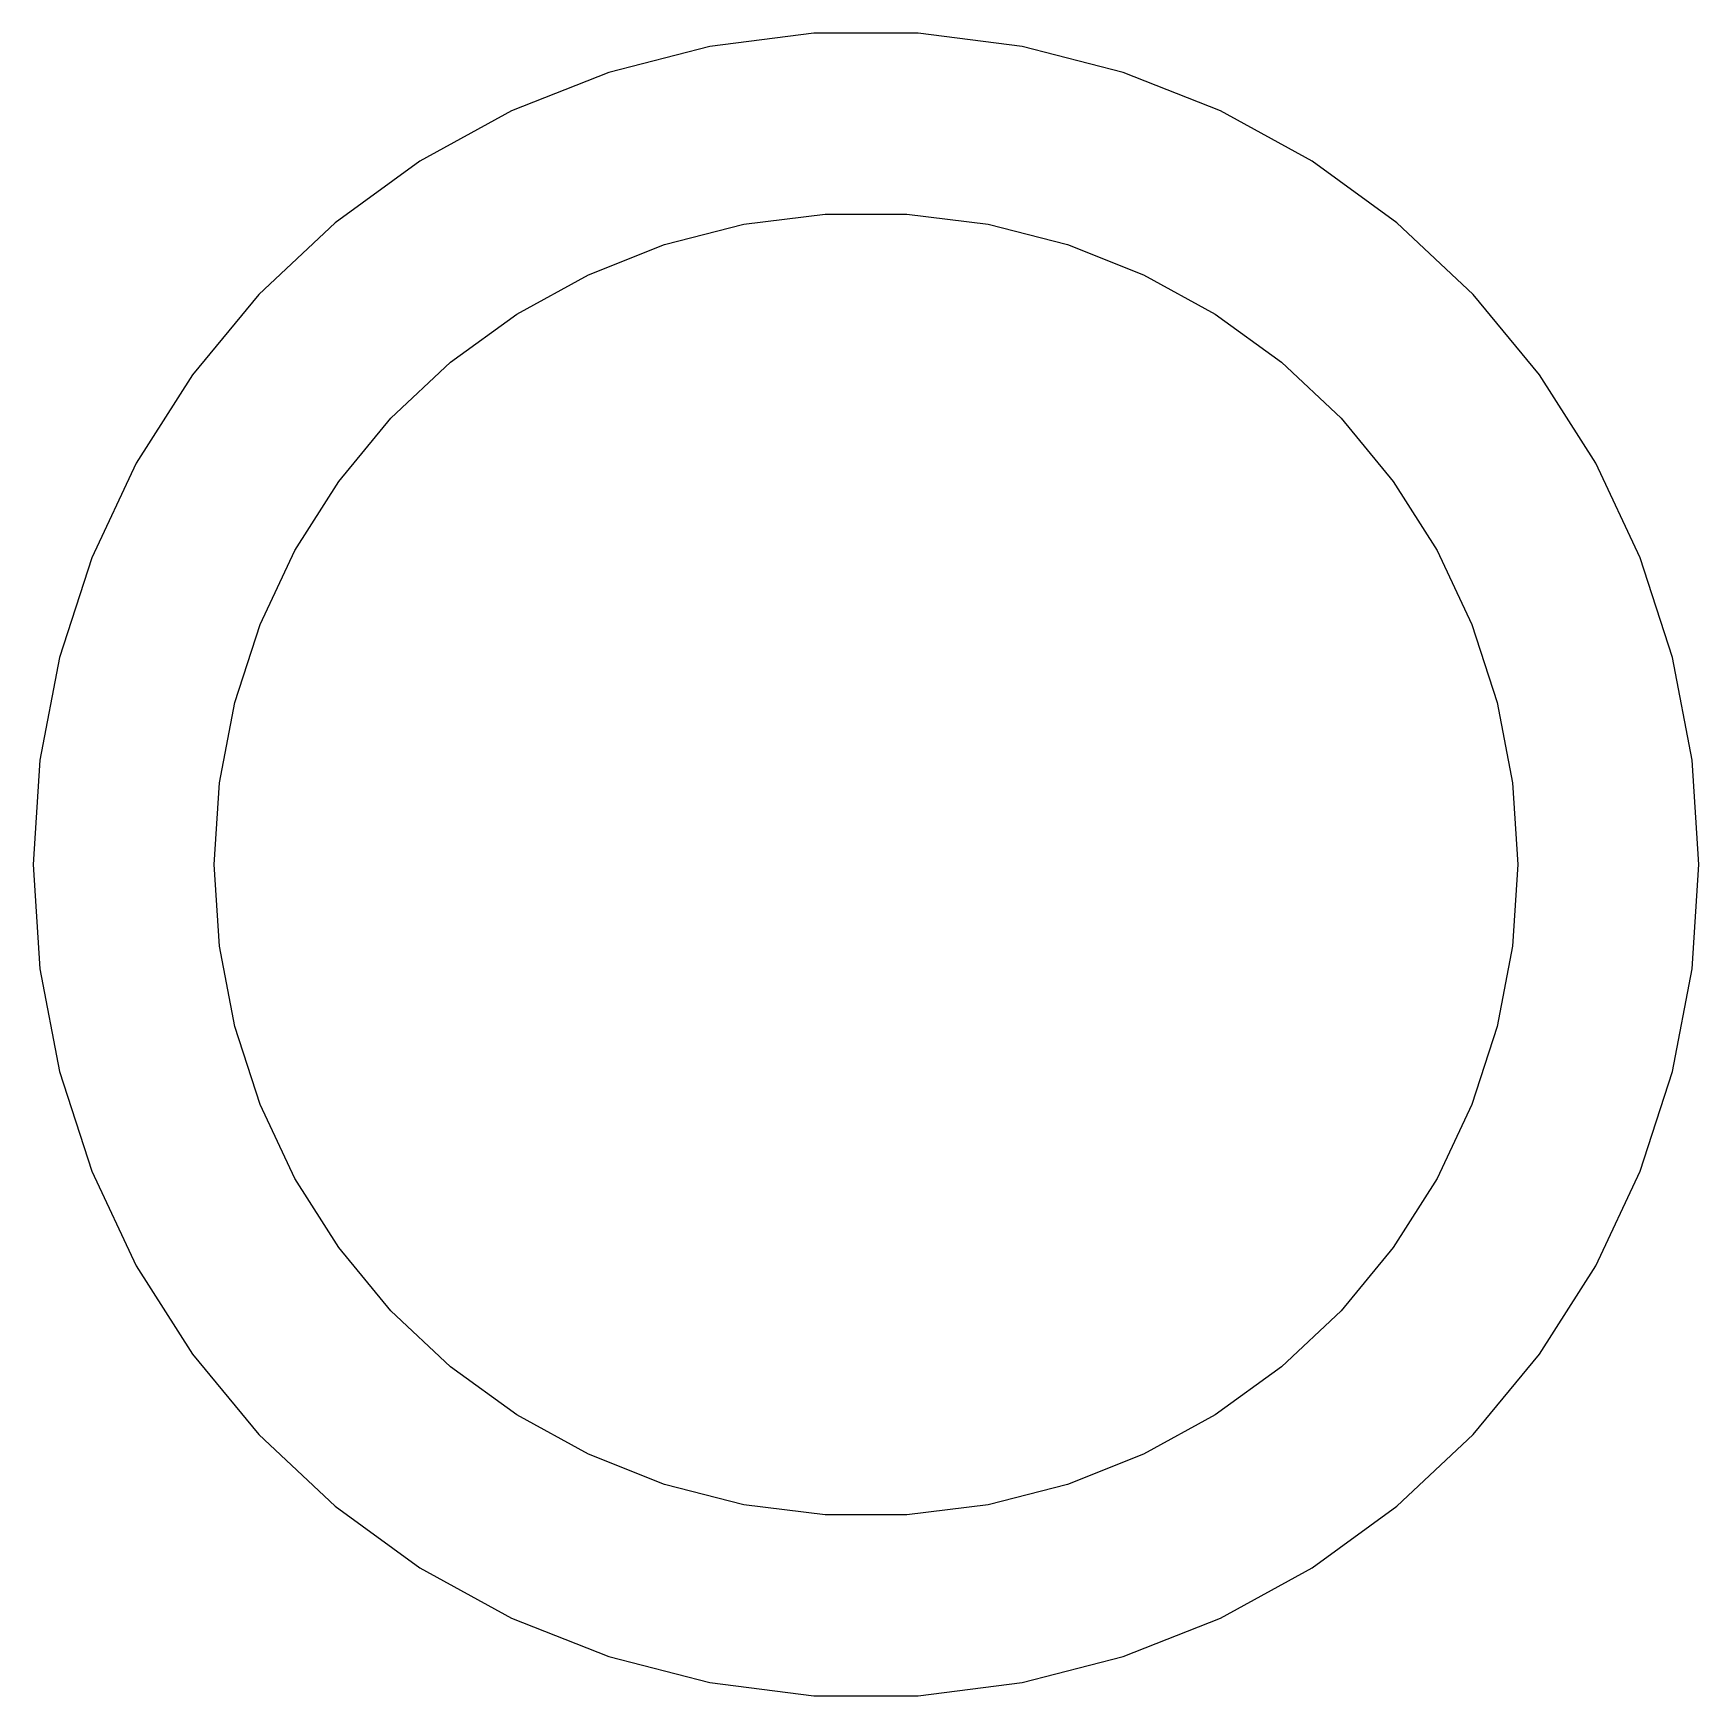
# Model space of a CAD drawing. Header units: metres. Extents: x -58 to 58, y -57 to 57.
import ezdxf

# ---------------------------------------------------------------- set-up
doc = ezdxf.new("R2010")
doc.units = ezdxf.units.M

msp = doc.modelspace()

# ---------------------------------------------------------------- linework, layer by layer
for p, q in [((-10.7744, 56.4815), (-17.7685, 54.6857)), ((-3.61044, 57.3865), (-10.7744, 56.4815)), ((3.61044, 57.3865), (-3.61044, 57.3865)), ((10.7744, 56.4815), (3.61044, 57.3865)), ((17.7685, 54.6857), (10.7744, 56.4815)), ((-17.7685, 54.6857), (-24.4823, 52.0276)), ((24.4823, 52.0276), (17.7685, 54.6857)), ((-24.4823, 52.0276), (-30.81, 48.5488)), ((30.81, 48.5488), (24.4823, 52.0276)), ((-30.81, 48.5488), (-36.6519, 44.3045)), ((36.6519, 44.3045), (30.81, 48.5488)), ((-8.43214, 44.2029), (-2.82556, 44.9112)), ((-2.82556, 44.9112), (2.82556, 44.9112)), ((2.82556, 44.9112), (8.43214, 44.2029)), ((-36.6519, 44.3045), (-41.9157, 39.3615)), ((-13.9058, 42.7975), (-8.43214, 44.2029)), ((8.43214, 44.2029), (13.9058, 42.7975)), ((41.9157, 39.3615), (36.6519, 44.3045)), ((-19.1601, 40.7172), (-13.9058, 42.7975)), ((13.9058, 42.7975), (19.1601, 40.7172)), ((-24.1122, 37.9948), (-19.1601, 40.7172)), ((19.1601, 40.7172), (24.1122, 37.9948)), ((-41.9157, 39.3615), (-46.5185, 33.7977)), ((46.5185, 33.7977), (41.9157, 39.3615)), ((-28.6841, 34.6731), (-24.1122, 37.9948)), ((24.1122, 37.9948), (28.6841, 34.6731)), ((-32.8036, 30.8046), (-28.6841, 34.6731)), ((28.6841, 34.6731), (32.8036, 30.8046)), ((-46.5185, 33.7977), (-50.3876, 27.7008)), ((50.3876, 27.7008), (46.5185, 33.7977)), ((-36.4058, 26.4503), (-32.8036, 30.8046)), ((32.8036, 30.8046), (36.4058, 26.4503)), ((-50.3876, 27.7008), (-53.4621, 21.1672)), ((53.4621, 21.1672), (50.3876, 27.7008)), ((-39.4338, 21.6789), (-36.4058, 26.4503)), ((36.4058, 26.4503), (39.4338, 21.6789)), ((-53.4621, 21.1672), (-55.6935, 14.2997)), ((-41.8399, 16.5656), (-39.4338, 21.6789)), ((39.4338, 21.6789), (41.8399, 16.5656)), ((55.6935, 14.2997), (53.4621, 21.1672)), ((-43.5862, 11.191), (-41.8399, 16.5656)), ((41.8399, 16.5656), (43.5862, 11.191)), ((-55.6935, 14.2997), (-57.0466, 7.20665)), ((57.0466, 7.20665), (55.6935, 14.2997)), ((-44.6452, 5.63998), (-43.5862, 11.191)), ((43.5862, 11.191), (44.6452, 5.63998)), ((-57.0466, 7.20665), (-57.5, 0)), ((57.5, 0), (57.0466, 7.20665)), ((-45, 0), (-44.6452, 5.63998)), ((44.6452, 5.63998), (45, 0)), ((-57.5, 0), (-57.0466, -7.20665)), ((-44.6452, -5.63998), (-45, 0)), ((45, 0), (44.6452, -5.63998)), ((57.0466, -7.20665), (57.5, 0)), ((-43.5862, -11.191), (-44.6452, -5.63998)), ((44.6452, -5.63998), (43.5862, -11.191)), ((-57.0466, -7.20665), (-55.6935, -14.2997)), ((55.6935, -14.2997), (57.0466, -7.20665)), ((-41.8399, -16.5656), (-43.5862, -11.191)), ((43.5862, -11.191), (41.8399, -16.5656)), ((-55.6935, -14.2997), (-53.4621, -21.1672)), ((53.4621, -21.1672), (55.6935, -14.2997)), ((-39.4338, -21.6789), (-41.8399, -16.5656)), ((41.8399, -16.5656), (39.4338, -21.6789)), ((-53.4621, -21.1672), (-50.3876, -27.7008)), ((-36.4058, -26.4503), (-39.4338, -21.6789)), ((39.4338, -21.6789), (36.4058, -26.4503)), ((50.3876, -27.7008), (53.4621, -21.1672)), ((-32.8036, -30.8046), (-36.4058, -26.4503)), ((36.4058, -26.4503), (32.8036, -30.8046)), ((-50.3876, -27.7008), (-46.5185, -33.7977)), ((46.5185, -33.7977), (50.3876, -27.7008)), ((-28.6841, -34.6731), (-32.8036, -30.8046)), ((32.8036, -30.8046), (28.6841, -34.6731)), ((-46.5185, -33.7977), (-41.9157, -39.3615)), ((41.9157, -39.3615), (46.5185, -33.7977)), ((-24.1122, -37.9948), (-28.6841, -34.6731)), ((28.6841, -34.6731), (24.1122, -37.9948)), ((-19.1601, -40.7172), (-24.1122, -37.9948)), ((24.1122, -37.9948), (19.1601, -40.7172)), ((-41.9157, -39.3615), (-36.6519, -44.3045)), ((36.6519, -44.3045), (41.9157, -39.3615)), ((-13.9058, -42.7975), (-19.1601, -40.7172)), ((19.1601, -40.7172), (13.9058, -42.7975)), ((-8.43214, -44.2029), (-13.9058, -42.7975)), ((13.9058, -42.7975), (8.43214, -44.2029)), ((-36.6519, -44.3045), (-30.81, -48.5488)), ((-2.82556, -44.9112), (-8.43214, -44.2029)), ((8.43214, -44.2029), (2.82556, -44.9112)), ((30.81, -48.5488), (36.6519, -44.3045)), ((2.82556, -44.9112), (-2.82556, -44.9112)), ((-30.81, -48.5488), (-24.4823, -52.0276)), ((24.4823, -52.0276), (30.81, -48.5488)), ((-24.4823, -52.0276), (-17.7685, -54.6857)), ((17.7685, -54.6857), (24.4823, -52.0276)), ((-17.7685, -54.6857), (-10.7744, -56.4815)), ((10.7744, -56.4815), (17.7685, -54.6857)), ((-10.7744, -56.4815), (-3.61044, -57.3865)), ((-3.61044, -57.3865), (3.61044, -57.3865)), ((3.61044, -57.3865), (10.7744, -56.4815))]:
    msp.add_line(p, q)

doc.saveas('drawing.dxf')
